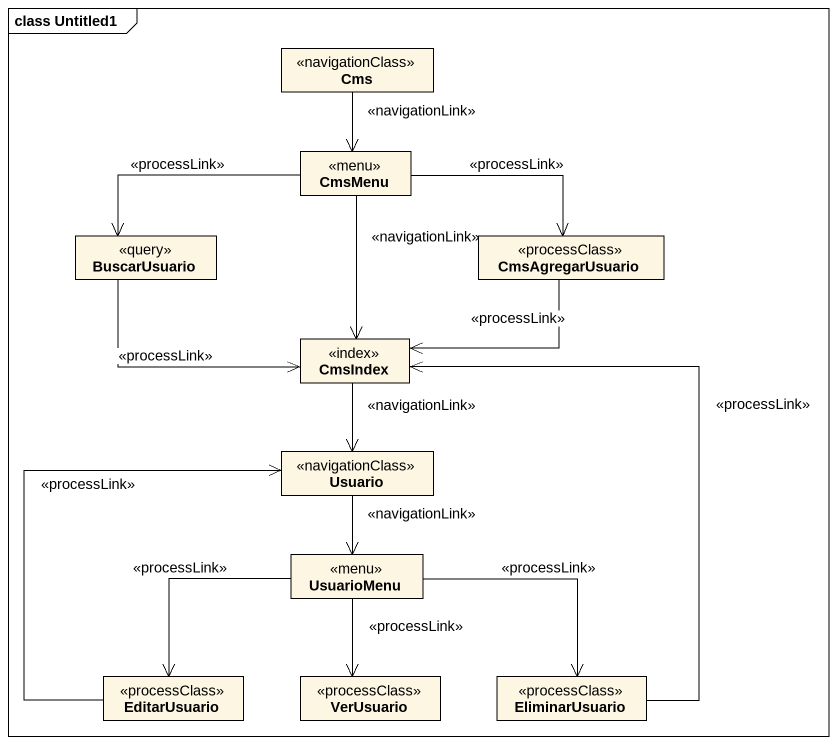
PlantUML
@startuml
mainframe class Untitled1
hide circle
hide empty members
class Cms <<navigationClass>>
class CmsMenu <<menu>>
class BuscarUsuario <<query>>
class CmsAgregarUsuario <<processClass>>
class CmsIndex <<index>>
class Usuario <<navigationClass>>
class UsuarioMenu <<menu>>
class EditarUsuario <<processClass>>
class VerUsuario <<processClass>>
class EliminarUsuario <<processClass>>
Cms --> CmsMenu : <<navigationLink>>
CmsMenu -left-> BuscarUsuario : <<processLink>>
CmsMenu -right-> CmsAgregarUsuario : <<processLink>>
CmsMenu --> CmsIndex : <<navigationLink>>
BuscarUsuario -right-> CmsIndex : <<processLink>>
CmsAgregarUsuario -left-> CmsIndex : <<processLink>>
CmsIndex --> Usuario : <<navigationLink>>
Usuario --> UsuarioMenu : <<navigationLink>>
UsuarioMenu --> EditarUsuario : <<processLink>>
UsuarioMenu --> VerUsuario : <<processLink>>
UsuarioMenu -right-> EliminarUsuario : <<processLink>>
EditarUsuario -up-> Usuario : <<processLink>>
EliminarUsuario -up-> CmsIndex : <<processLink>>
@enduml
